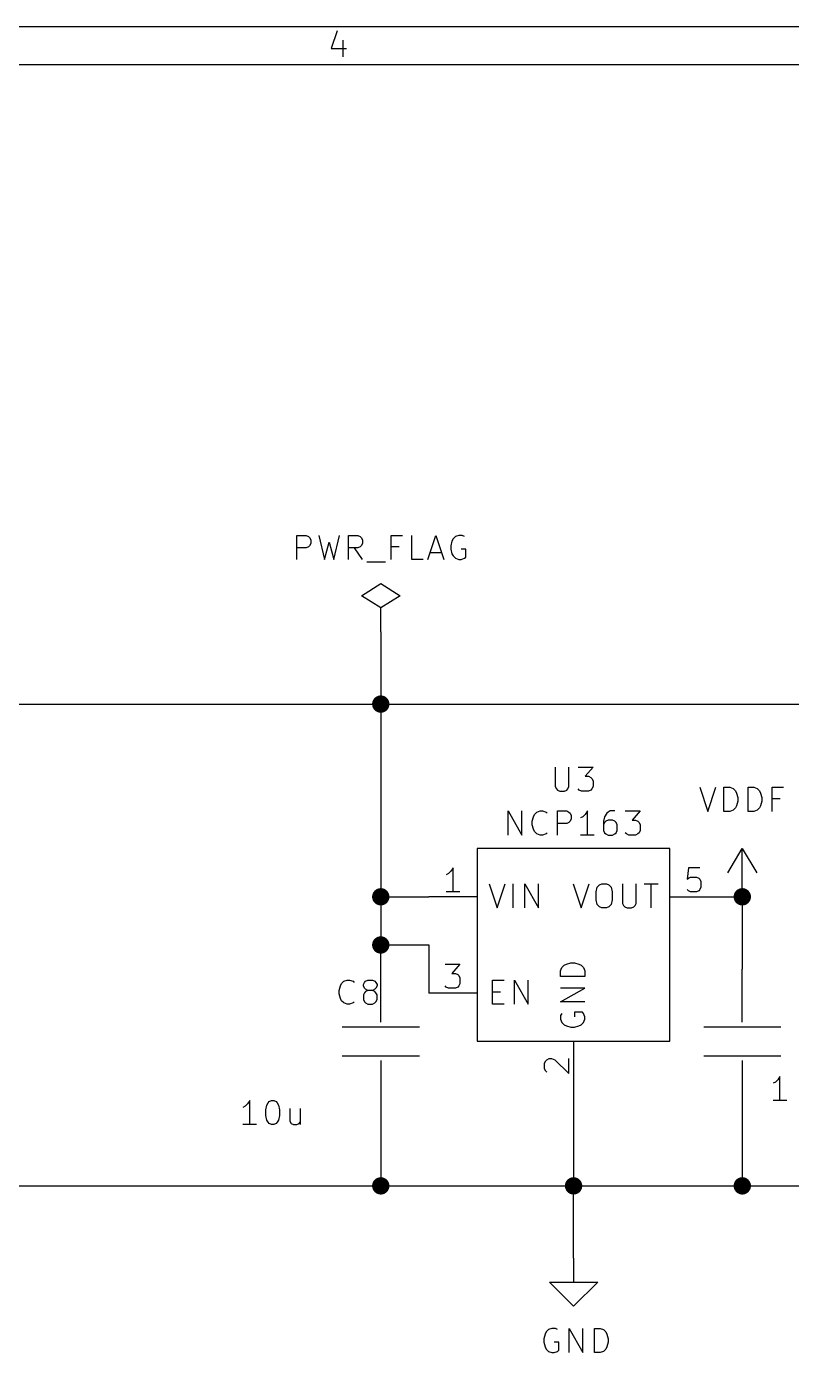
# Model space of a CAD drawing. Header units: millimetres. Extents: x 10 to 287, y -200 to -10.
# Drawn here: x 169.3 to 209.6, y -79.9 to -10 of the extents above; entities that cross this region are included whole.
import ezdxf

# ---------------------------------------------------------------- set-up
doc = ezdxf.new("R2010")
doc.units = ezdxf.units.MM
for name, color, linetype in [('GREENSIXTYFIVE', 129, 'CONTINUOUS'), ('LIGHTGREEN', 92, 'CONTINUOUS'), ('LIGHTRED', 12, 'CONTINUOUS'), ('RED', 14, 'CONTINUOUS'), ('WHITE', 250, 'CONTINUOUS')]:
    doc.layers.add(name, color=color, linetype=linetype)

msp = doc.modelspace()

# ---------------------------------------------------------------- linework, layer by layer
at = {"layer": 'GREENSIXTYFIVE', "linetype": 'CONTINUOUS'}
for p, q in [((183.5452, -38.095), (183.5452, -36.825)), ((183.5452, -36.825), (184.029, -36.825)), ((184.029, -36.825), (184.15, -36.8855)), ((184.15, -36.8855), (184.2105, -36.946)), ((184.2105, -36.946), (184.2709, -37.0669)), ((184.6943, -36.825), (184.9967, -38.095)), ((185.4805, -38.095), (185.7829, -36.825)), ((186.2666, -38.095), (186.2666, -36.825)), ((186.2666, -36.825), (186.7504, -36.825)), ((186.7504, -36.825), (186.8714, -36.8855)), ((186.8714, -36.8855), (186.9319, -36.946)), ((186.9319, -36.946), (186.9923, -37.0669)), ((188.5042, -38.095), (188.5042, -36.825)), ((188.5042, -36.825), (189.109, -36.825)), ((189.5928, -38.095), (189.5928, -36.825)), ((190.4395, -38.095), (190.8628, -36.825)), ((190.8628, -36.825), (191.2862, -38.095)), ((191.77, -37.0065), (191.7095, -37.1274)), ((191.891, -36.8855), (191.77, -37.0065)), ((192.0724, -36.825), (191.891, -36.8855)), ((192.2538, -36.825), (192.0724, -36.825)), ((192.3748, -36.8855), (192.2538, -36.825)), ((184.029, -37.4903), (183.5452, -37.4903)), ((184.15, -37.4298), (184.029, -37.4903)), ((184.2105, -37.3693), (184.15, -37.4298)), ((184.2709, -37.2484), (184.2105, -37.3693)), ((184.2709, -37.0669), (184.2709, -37.2484)), ((184.9967, -38.095), (185.2386, -37.1879)), ((185.2386, -37.1879), (185.4805, -38.095)), ((186.7504, -37.4903), (186.2666, -37.4903)), ((186.9923, -38.095), (186.569, -37.4903)), ((186.8714, -37.4298), (186.7504, -37.4903)), ((186.9319, -37.3693), (186.8714, -37.4298)), ((186.9923, -37.2484), (186.9319, -37.3693)), ((186.9923, -37.0669), (186.9923, -37.2484)), ((188.9276, -37.4298), (188.5042, -37.4298)), ((190.5605, -37.7322), (191.1652, -37.7322)), ((191.7095, -37.1274), (191.6491, -37.3693)), ((191.6491, -37.3693), (191.6491, -37.5507)), ((191.6491, -37.5507), (191.7095, -37.7926)), ((192.4352, -37.5507), (192.1933, -37.5507)), ((192.4352, -37.9741), (192.4352, -37.5507)), ((187.2343, -38.216), (188.2019, -38.216)), ((190.1976, -38.095), (189.5928, -38.095)), ((191.7095, -37.7926), (191.77, -37.9136)), ((191.77, -37.9136), (191.891, -38.0346)), ((191.891, -38.0346), (192.0724, -38.095)), ((192.0724, -38.095), (192.1933, -38.095)), ((192.1933, -38.095), (192.3748, -38.0346)), ((192.3748, -38.0346), (192.4352, -37.9741)), ((197.1523, -49.0424), (197.1523, -50.0705)), ((197.1523, -49.0424), (197.1523, -50.0705)), ((197.878, -50.0705), (197.878, -49.0424)), ((197.878, -50.0705), (197.878, -49.0424)), ((198.3619, -49.0424), (199.1481, -49.0424)), ((198.3619, -49.0424), (199.1481, -49.0424)), ((199.1481, -49.0424), (198.7247, -49.5262)), ((199.1481, -49.0424), (198.7247, -49.5262)), ((198.7247, -49.5262), (198.9062, -49.5262)), ((198.7247, -49.5262), (198.9062, -49.5262)), ((198.9062, -49.5262), (199.0271, -49.5867)), ((198.9062, -49.5262), (199.0271, -49.5867)), ((199.0271, -49.5867), (199.0876, -49.6472)), ((199.0271, -49.5867), (199.0876, -49.6472)), ((197.1523, -50.0705), (197.2128, -50.1915)), ((197.1523, -50.0705), (197.2128, -50.1915)), ((197.2128, -50.1915), (197.2733, -50.252)), ((197.2128, -50.1915), (197.2733, -50.252)), ((197.2733, -50.252), (197.3942, -50.3124)), ((197.2733, -50.252), (197.3942, -50.3124)), ((197.3942, -50.3124), (197.6361, -50.3124)), ((197.3942, -50.3124), (197.6361, -50.3124)), ((197.6361, -50.3124), (197.7571, -50.252)), ((197.6361, -50.3124), (197.7571, -50.252)), ((197.7571, -50.252), (197.8176, -50.1915)), ((197.7571, -50.252), (197.8176, -50.1915)), ((197.8176, -50.1915), (197.878, -50.0705)), ((197.8176, -50.1915), (197.878, -50.0705)), ((198.4224, -50.252), (198.3619, -50.1915)), ((198.4224, -50.252), (198.3619, -50.1915)), ((198.5433, -50.3124), (198.4224, -50.252)), ((198.5433, -50.3124), (198.4224, -50.252)), ((198.9062, -50.3124), (198.5433, -50.3124)), ((198.9062, -50.3124), (198.5433, -50.3124)), ((199.0271, -50.252), (198.9062, -50.3124)), ((199.0271, -50.252), (198.9062, -50.3124)), ((199.0876, -50.1915), (199.0271, -50.252)), ((199.0876, -50.1915), (199.0271, -50.252)), ((199.0876, -49.6472), (199.1481, -49.7681)), ((199.0876, -49.6472), (199.1481, -49.7681)), ((199.1481, -50.0705), (199.0876, -50.1915)), ((199.1481, -50.0705), (199.0876, -50.1915)), ((199.1481, -49.7681), (199.1481, -50.0705)), ((199.1481, -49.7681), (199.1481, -50.0705)), ((204.7723, -50.1092), (205.1956, -51.3792)), ((204.7723, -50.1092), (205.1956, -51.3792)), ((205.1956, -51.3792), (205.619, -50.1092)), ((205.1956, -51.3792), (205.619, -50.1092)), ((206.0423, -51.3792), (206.0423, -50.1092)), ((206.0423, -50.1092), (206.3447, -50.1092)), ((206.0423, -51.3792), (206.0423, -50.1092)), ((206.0423, -50.1092), (206.3447, -50.1092)), ((206.3447, -50.1092), (206.5261, -50.1697)), ((206.3447, -50.1092), (206.5261, -50.1697)), ((206.5261, -50.1697), (206.6471, -50.2907)), ((206.5261, -50.1697), (206.6471, -50.2907)), ((206.6471, -50.2907), (206.7076, -50.4116)), ((206.6471, -50.2907), (206.7076, -50.4116)), ((207.3123, -51.3792), (207.3123, -50.1092)), ((207.3123, -50.1092), (207.6147, -50.1092)), ((207.3123, -51.3792), (207.3123, -50.1092)), ((207.3123, -50.1092), (207.6147, -50.1092)), ((207.6147, -50.1092), (207.7961, -50.1697)), ((207.6147, -50.1092), (207.7961, -50.1697)), ((207.7961, -50.1697), (207.9171, -50.2907)), ((207.7961, -50.1697), (207.9171, -50.2907)), ((207.9171, -50.2907), (207.9776, -50.4116)), ((207.9171, -50.2907), (207.9776, -50.4116)), ((208.5823, -51.3792), (208.5823, -50.1092)), ((208.5823, -50.1092), (209.1871, -50.1092)), ((208.5823, -51.3792), (208.5823, -50.1092)), ((208.5823, -50.1092), (209.1871, -50.1092)), ((206.7076, -50.4116), (206.768, -50.6535)), ((206.7076, -50.4116), (206.768, -50.6535)), ((206.768, -50.8349), (206.7076, -51.0768)), ((206.768, -50.8349), (206.7076, -51.0768)), ((206.768, -50.6535), (206.768, -50.8349)), ((206.768, -50.6535), (206.768, -50.8349)), ((207.9776, -50.4116), (208.038, -50.6535)), ((207.9776, -50.4116), (208.038, -50.6535)), ((208.038, -50.8349), (207.9776, -51.0768)), ((208.038, -50.8349), (207.9776, -51.0768)), ((208.038, -50.6535), (208.038, -50.8349)), ((208.038, -50.6535), (208.038, -50.8349)), ((209.0057, -50.714), (208.5823, -50.714)), ((209.0057, -50.714), (208.5823, -50.714)), ((194.6728, -52.6238), (194.6728, -51.3538)), ((194.6728, -51.3538), (195.3985, -52.6238)), ((194.6728, -52.6238), (194.6728, -51.3538)), ((194.6728, -51.3538), (195.3985, -52.6238)), ((195.3985, -52.6238), (195.3985, -51.3538)), ((195.3985, -52.6238), (195.3985, -51.3538)), ((195.9429, -51.8981), (196.0033, -51.6562)), ((195.9429, -51.8981), (196.0033, -51.6562)), ((196.0033, -51.6562), (196.0638, -51.5353)), ((196.0033, -51.6562), (196.0638, -51.5353)), ((196.0638, -51.5353), (196.1848, -51.4143)), ((196.0638, -51.5353), (196.1848, -51.4143)), ((196.1848, -51.4143), (196.3662, -51.3538)), ((196.1848, -51.4143), (196.3662, -51.3538)), ((196.3662, -51.3538), (196.4871, -51.3538)), ((196.3662, -51.3538), (196.4871, -51.3538)), ((196.4871, -51.3538), (196.6686, -51.4143)), ((196.4871, -51.3538), (196.6686, -51.4143)), ((196.6686, -51.4143), (196.729, -51.4748)), ((196.6686, -51.4143), (196.729, -51.4748)), ((197.2733, -52.6238), (197.2733, -51.3538)), ((197.2733, -51.3538), (197.7571, -51.3538)), ((197.2733, -52.6238), (197.2733, -51.3538)), ((197.2733, -51.3538), (197.7571, -51.3538)), ((197.7571, -51.3538), (197.8781, -51.4143)), ((197.7571, -51.3538), (197.8781, -51.4143)), ((197.8781, -51.4143), (197.9386, -51.4748)), ((197.8781, -51.4143), (197.9386, -51.4748)), ((197.9386, -51.4748), (197.999, -51.5957)), ((197.9386, -51.4748), (197.999, -51.5957)), ((197.999, -51.5957), (197.999, -51.7772)), ((197.999, -51.5957), (197.999, -51.7772)), ((198.6038, -51.6562), (198.4829, -51.7167)), ((198.6038, -51.6562), (198.4829, -51.7167)), ((198.7248, -51.5353), (198.6038, -51.6562)), ((198.7248, -51.5353), (198.6038, -51.6562)), ((198.8457, -51.3538), (198.7248, -51.5353)), ((198.8457, -51.3538), (198.7248, -51.5353)), ((198.8457, -52.6238), (198.8457, -51.3538)), ((198.8457, -52.6238), (198.8457, -51.3538)), ((199.7528, -51.6562), (199.6924, -51.8981)), ((199.7528, -51.6562), (199.6924, -51.8981)), ((199.8738, -51.4748), (199.7528, -51.6562)), ((199.8738, -51.4748), (199.7528, -51.6562)), ((199.9343, -51.4143), (199.8738, -51.4748)), ((199.9343, -51.4143), (199.8738, -51.4748)), ((200.0552, -51.3538), (199.9343, -51.4143)), ((200.0552, -51.3538), (199.9343, -51.4143)), ((200.2971, -51.3538), (200.0552, -51.3538)), ((200.2971, -51.3538), (200.0552, -51.3538)), ((200.8414, -51.3538), (201.6276, -51.3538)), ((200.8414, -51.3538), (201.6276, -51.3538)), ((201.6276, -51.3538), (201.2042, -51.8376)), ((201.6276, -51.3538), (201.2042, -51.8376)), ((206.3447, -51.3792), (206.0423, -51.3792)), ((206.3447, -51.3792), (206.0423, -51.3792)), ((206.5261, -51.3188), (206.3447, -51.3792)), ((206.5261, -51.3188), (206.3447, -51.3792)), ((206.6471, -51.1978), (206.5261, -51.3188)), ((206.6471, -51.1978), (206.5261, -51.3188)), ((206.7076, -51.0768), (206.6471, -51.1978)), ((206.7076, -51.0768), (206.6471, -51.1978)), ((207.6147, -51.3792), (207.3123, -51.3792)), ((207.6147, -51.3792), (207.3123, -51.3792)), ((207.7961, -51.3188), (207.6147, -51.3792)), ((207.7961, -51.3188), (207.6147, -51.3792)), ((207.9171, -51.1978), (207.7961, -51.3188)), ((207.9171, -51.1978), (207.7961, -51.3188)), ((207.9776, -51.0768), (207.9171, -51.1978)), ((207.9776, -51.0768), (207.9171, -51.1978)), ((195.9429, -52.0795), (195.9429, -51.8981)), ((195.9429, -52.0795), (195.9429, -51.8981)), ((196.0033, -52.3214), (195.9429, -52.0795)), ((196.0033, -52.3214), (195.9429, -52.0795)), ((196.0638, -52.4424), (196.0033, -52.3214)), ((196.0638, -52.4424), (196.0033, -52.3214)), ((197.7571, -52.0191), (197.2733, -52.0191)), ((197.7571, -52.0191), (197.2733, -52.0191)), ((197.8781, -51.9586), (197.7571, -52.0191)), ((197.8781, -51.9586), (197.7571, -52.0191)), ((197.9386, -51.8981), (197.8781, -51.9586)), ((197.9386, -51.8981), (197.8781, -51.9586)), ((197.999, -51.7772), (197.9386, -51.8981)), ((197.999, -51.7772), (197.9386, -51.8981)), ((199.6924, -51.8981), (199.6924, -52.3819)), ((199.6924, -51.8981), (199.6924, -52.3819)), ((199.7528, -51.9586), (199.6924, -52.0795)), ((199.7528, -51.9586), (199.6924, -52.0795)), ((199.6924, -52.3819), (199.7528, -52.5029)), ((199.6924, -52.3819), (199.7528, -52.5029)), ((199.8133, -51.8981), (199.7528, -51.9586)), ((199.8133, -51.8981), (199.7528, -51.9586)), ((199.9343, -51.8376), (199.8133, -51.8981)), ((199.9343, -51.8376), (199.8133, -51.8981)), ((200.1762, -51.8376), (199.9343, -51.8376)), ((200.1762, -51.8376), (199.9343, -51.8376)), ((200.2971, -51.8981), (200.1762, -51.8376)), ((200.2971, -51.8981), (200.1762, -51.8376)), ((200.3576, -51.9586), (200.2971, -51.8981)), ((200.3576, -51.9586), (200.2971, -51.8981)), ((200.4181, -52.0795), (200.3576, -51.9586)), ((200.4181, -52.0795), (200.3576, -51.9586)), ((200.3576, -52.5029), (200.4181, -52.3819)), ((200.3576, -52.5029), (200.4181, -52.3819)), ((200.4181, -52.3819), (200.4181, -52.0795)), ((200.4181, -52.3819), (200.4181, -52.0795)), ((201.2042, -51.8376), (201.3857, -51.8376)), ((201.2042, -51.8376), (201.3857, -51.8376)), ((201.3857, -51.8376), (201.5066, -51.8981)), ((201.3857, -51.8376), (201.5066, -51.8981)), ((201.5066, -51.8981), (201.5671, -51.9586)), ((201.5066, -51.8981), (201.5671, -51.9586)), ((201.5671, -51.9586), (201.6276, -52.0795)), ((201.5671, -51.9586), (201.6276, -52.0795)), ((201.6276, -52.3819), (201.5671, -52.5029)), ((201.6276, -52.3819), (201.5671, -52.5029)), ((201.6276, -52.0795), (201.6276, -52.3819)), ((201.6276, -52.0795), (201.6276, -52.3819)), ((196.1848, -52.5634), (196.0638, -52.4424)), ((196.1848, -52.5634), (196.0638, -52.4424)), ((196.3662, -52.6238), (196.1848, -52.5634)), ((196.3662, -52.6238), (196.1848, -52.5634)), ((196.4871, -52.6238), (196.3662, -52.6238)), ((196.4871, -52.6238), (196.3662, -52.6238)), ((196.6686, -52.5634), (196.4871, -52.6238)), ((196.6686, -52.5634), (196.4871, -52.6238)), ((196.729, -52.5029), (196.6686, -52.5634)), ((196.729, -52.5029), (196.6686, -52.5634)), ((199.2086, -52.6238), (198.4829, -52.6238)), ((199.2086, -52.6238), (198.4829, -52.6238)), ((199.7528, -52.5029), (199.8133, -52.5634)), ((199.7528, -52.5029), (199.8133, -52.5634)), ((199.8133, -52.5634), (199.9343, -52.6238)), ((199.8133, -52.5634), (199.9343, -52.6238)), ((199.9343, -52.6238), (200.1762, -52.6238)), ((199.9343, -52.6238), (200.1762, -52.6238)), ((200.1762, -52.6238), (200.2971, -52.5634)), ((200.1762, -52.6238), (200.2971, -52.5634)), ((200.2971, -52.5634), (200.3576, -52.5029)), ((200.2971, -52.5634), (200.3576, -52.5029)), ((200.9019, -52.5634), (200.8414, -52.5029)), ((200.9019, -52.5634), (200.8414, -52.5029)), ((201.0228, -52.6238), (200.9019, -52.5634)), ((201.0228, -52.6238), (200.9019, -52.5634)), ((201.3857, -52.6238), (201.0228, -52.6238)), ((201.3857, -52.6238), (201.0228, -52.6238)), ((201.5066, -52.5634), (201.3857, -52.6238)), ((201.5066, -52.5634), (201.3857, -52.6238)), ((201.5671, -52.5029), (201.5066, -52.5634)), ((201.5671, -52.5029), (201.5066, -52.5634)), ((193.6689, -55.1975), (194.0922, -56.4675)), ((193.6689, -55.1975), (194.0922, -56.4675)), ((194.0922, -56.4675), (194.5156, -55.1975)), ((194.0922, -56.4675), (194.5156, -55.1975)), ((194.9389, -56.4675), (194.9389, -55.1975)), ((194.9389, -56.4675), (194.9389, -55.1975)), ((195.5437, -56.4675), (195.5437, -55.1975)), ((195.5437, -55.1975), (196.2694, -56.4675)), ((195.5437, -56.4675), (195.5437, -55.1975)), ((195.5437, -55.1975), (196.2694, -56.4675)), ((196.2694, -56.4675), (196.2694, -55.1975)), ((196.2694, -56.4675), (196.2694, -55.1975)), ((198.0957, -55.1975), (198.519, -56.4675)), ((198.0957, -55.1975), (198.519, -56.4675)), ((198.519, -56.4675), (198.9424, -55.1975)), ((198.519, -56.4675), (198.9424, -55.1975)), ((199.4867, -55.258), (199.6076, -55.1975)), ((199.4867, -55.258), (199.6076, -55.1975)), ((199.6076, -55.1975), (199.8495, -55.1975)), ((199.6076, -55.1975), (199.8495, -55.1975)), ((199.8495, -55.1975), (199.9705, -55.258)), ((199.8495, -55.1975), (199.9705, -55.258)), ((200.6962, -55.1975), (200.6962, -56.2256)), ((200.6962, -55.1975), (200.6962, -56.2256)), ((201.4219, -56.2256), (201.4219, -55.1975)), ((201.4219, -56.2256), (201.4219, -55.1975)), ((201.8453, -55.1975), (202.571, -55.1975)), ((201.8453, -55.1975), (202.571, -55.1975)), ((202.2082, -56.4675), (202.2082, -55.1975)), ((202.2082, -56.4675), (202.2082, -55.1975)), ((199.3053, -55.6209), (199.3657, -55.379)), ((199.3053, -55.6209), (199.3657, -55.379)), ((199.3053, -56.0442), (199.3053, -55.6209)), ((199.3053, -56.0442), (199.3053, -55.6209)), ((199.3657, -55.379), (199.4867, -55.258)), ((199.3657, -55.379), (199.4867, -55.258)), ((199.9705, -55.258), (200.0914, -55.379)), ((199.9705, -55.258), (200.0914, -55.379)), ((200.0914, -55.379), (200.1519, -55.6209)), ((200.0914, -55.379), (200.1519, -55.6209)), ((200.1519, -55.6209), (200.1519, -56.0442)), ((200.1519, -55.6209), (200.1519, -56.0442)), ((199.3657, -56.2861), (199.3053, -56.0442)), ((199.3657, -56.2861), (199.3053, -56.0442)), ((199.4867, -56.4071), (199.3657, -56.2861)), ((199.4867, -56.4071), (199.3657, -56.2861)), ((199.6076, -56.4675), (199.4867, -56.4071)), ((199.6076, -56.4675), (199.4867, -56.4071)), ((199.8495, -56.4675), (199.6076, -56.4675)), ((199.8495, -56.4675), (199.6076, -56.4675)), ((199.9705, -56.4071), (199.8495, -56.4675)), ((199.9705, -56.4071), (199.8495, -56.4675)), ((200.0914, -56.2861), (199.9705, -56.4071)), ((200.0914, -56.2861), (199.9705, -56.4071)), ((200.1519, -56.0442), (200.0914, -56.2861)), ((200.1519, -56.0442), (200.0914, -56.2861)), ((200.6962, -56.2256), (200.7567, -56.3466)), ((200.6962, -56.2256), (200.7567, -56.3466)), ((200.7567, -56.3466), (200.8172, -56.4071)), ((200.7567, -56.3466), (200.8172, -56.4071)), ((200.8172, -56.4071), (200.9381, -56.4675)), ((200.8172, -56.4071), (200.9381, -56.4675)), ((200.9381, -56.4675), (201.18, -56.4675)), ((200.9381, -56.4675), (201.18, -56.4675)), ((201.18, -56.4675), (201.301, -56.4071)), ((201.18, -56.4675), (201.301, -56.4071)), ((201.301, -56.4071), (201.3615, -56.3466)), ((201.301, -56.4071), (201.3615, -56.3466)), ((201.3615, -56.3466), (201.4219, -56.2256)), ((201.3615, -56.3466), (201.4219, -56.2256)), ((197.7399, -59.4238), (197.9818, -59.3634)), ((197.7399, -59.4238), (197.9818, -59.3634)), ((197.9818, -59.3634), (198.1632, -59.3634)), ((197.9818, -59.3634), (198.1632, -59.3634)), ((198.1632, -59.3634), (198.4051, -59.4238)), ((198.1632, -59.3634), (198.4051, -59.4238)), ((197.4375, -59.7867), (197.498, -59.6053)), ((197.4375, -59.7867), (197.498, -59.6053)), ((197.4375, -60.0891), (197.4375, -59.7867)), ((197.4375, -60.0891), (197.4375, -59.7867)), ((198.7075, -60.0891), (197.4375, -60.0891)), ((198.7075, -60.0891), (197.4375, -60.0891)), ((197.498, -59.6053), (197.619, -59.4843)), ((197.498, -59.6053), (197.619, -59.4843)), ((197.619, -59.4843), (197.7399, -59.4238)), ((197.619, -59.4843), (197.7399, -59.4238)), ((198.4051, -59.4238), (198.5261, -59.4843)), ((198.4051, -59.4238), (198.5261, -59.4843)), ((198.5261, -59.4843), (198.6471, -59.6053)), ((198.5261, -59.4843), (198.6471, -59.6053)), ((198.6471, -59.6053), (198.7075, -59.7867)), ((198.6471, -59.6053), (198.7075, -59.7867)), ((198.7075, -59.7867), (198.7075, -60.0891)), ((198.7075, -59.7867), (198.7075, -60.0891)), ((185.7731, -60.8135), (185.8335, -60.5716)), ((185.7731, -60.8135), (185.8335, -60.5716)), ((185.7731, -60.9949), (185.7731, -60.8135)), ((185.7731, -60.9949), (185.7731, -60.8135)), ((185.8335, -60.5716), (185.894, -60.4507)), ((185.8335, -60.5716), (185.894, -60.4507)), ((185.894, -60.4507), (186.015, -60.3297)), ((185.894, -60.4507), (186.015, -60.3297)), ((186.015, -60.3297), (186.1964, -60.2692)), ((186.015, -60.3297), (186.1964, -60.2692)), ((186.1964, -60.2692), (186.3173, -60.2692)), ((186.1964, -60.2692), (186.3173, -60.2692)), ((186.3173, -60.2692), (186.4988, -60.3297)), ((186.3173, -60.2692), (186.4988, -60.3297)), ((186.4988, -60.3297), (186.5592, -60.3902)), ((186.4988, -60.3297), (186.5592, -60.3902)), ((187.0431, -60.5111), (187.1035, -60.3902)), ((187.0431, -60.5111), (187.1035, -60.3902)), ((187.0431, -60.5716), (187.0431, -60.5111)), ((187.0431, -60.5716), (187.0431, -60.5111)), ((187.1035, -60.6926), (187.0431, -60.5716)), ((187.1035, -60.6926), (187.0431, -60.5716)), ((187.1035, -60.3902), (187.164, -60.3297)), ((187.1035, -60.3902), (187.164, -60.3297)), ((187.164, -60.753), (187.1035, -60.6926)), ((187.164, -60.753), (187.1035, -60.6926)), ((187.164, -60.3297), (187.285, -60.2692)), ((187.164, -60.3297), (187.285, -60.2692)), ((187.285, -60.8135), (187.164, -60.753)), ((187.285, -60.8135), (187.164, -60.753)), ((187.285, -60.8135), (187.164, -60.874)), ((187.285, -60.8135), (187.164, -60.874)), ((187.285, -60.2692), (187.5269, -60.2692)), ((187.285, -60.2692), (187.5269, -60.2692)), ((187.5269, -60.8135), (187.285, -60.8135)), ((187.5269, -60.8135), (187.285, -60.8135)), ((187.5269, -60.2692), (187.6478, -60.3297)), ((187.5269, -60.2692), (187.6478, -60.3297)), ((187.6478, -60.753), (187.5269, -60.8135)), ((187.6478, -60.753), (187.5269, -60.8135)), ((187.6478, -60.874), (187.5269, -60.8135)), ((187.6478, -60.874), (187.5269, -60.8135)), ((187.6478, -60.3297), (187.7083, -60.3902)), ((187.6478, -60.3297), (187.7083, -60.3902)), ((187.7083, -60.6926), (187.6478, -60.753)), ((187.7083, -60.6926), (187.6478, -60.753)), ((187.7083, -60.3902), (187.7688, -60.5111)), ((187.7083, -60.3902), (187.7688, -60.5111)), ((187.7688, -60.5716), (187.7083, -60.6926)), ((187.7688, -60.5716), (187.7083, -60.6926)), ((187.7688, -60.5111), (187.7688, -60.5716)), ((187.7688, -60.5111), (187.7688, -60.5716)), ((193.8503, -61.5475), (193.8503, -60.2775)), ((193.8503, -60.2775), (194.4551, -60.2775)), ((193.8503, -61.5475), (193.8503, -60.2775)), ((193.8503, -60.2775), (194.4551, -60.2775)), ((194.9993, -61.5475), (194.9993, -60.2775)), ((194.9993, -60.2775), (195.725, -61.5475)), ((194.9993, -61.5475), (194.9993, -60.2775)), ((194.9993, -60.2775), (195.725, -61.5475)), ((195.725, -61.5475), (195.725, -60.2775)), ((195.725, -61.5475), (195.725, -60.2775)), ((197.4375, -61.4196), (198.7075, -60.6939)), ((198.7075, -60.6939), (197.4375, -60.6939)), ((197.4375, -61.4196), (198.7075, -60.6939)), ((198.7075, -60.6939), (197.4375, -60.6939)), ((185.8335, -61.2368), (185.7731, -60.9949)), ((185.8335, -61.2368), (185.7731, -60.9949)), ((185.894, -61.3578), (185.8335, -61.2368)), ((185.894, -61.3578), (185.8335, -61.2368)), ((186.015, -61.4788), (185.894, -61.3578)), ((186.015, -61.4788), (185.894, -61.3578)), ((186.1964, -61.5392), (186.015, -61.4788)), ((186.1964, -61.5392), (186.015, -61.4788)), ((186.4988, -61.4788), (186.3173, -61.5392)), ((186.4988, -61.4788), (186.3173, -61.5392)), ((186.5592, -61.4183), (186.4988, -61.4788)), ((186.5592, -61.4183), (186.4988, -61.4788)), ((187.1035, -60.9345), (187.0431, -61.0554)), ((187.1035, -60.9345), (187.0431, -61.0554)), ((187.0431, -61.0554), (187.0431, -61.2973)), ((187.0431, -61.0554), (187.0431, -61.2973)), ((187.0431, -61.2973), (187.1035, -61.4183)), ((187.0431, -61.2973), (187.1035, -61.4183)), ((187.164, -60.874), (187.1035, -60.9345)), ((187.164, -60.874), (187.1035, -60.9345)), ((187.1035, -61.4183), (187.164, -61.4788)), ((187.1035, -61.4183), (187.164, -61.4788)), ((187.164, -61.4788), (187.285, -61.5392)), ((187.164, -61.4788), (187.285, -61.5392)), ((187.5269, -61.5392), (187.6478, -61.4788)), ((187.5269, -61.5392), (187.6478, -61.4788)), ((187.7083, -60.9345), (187.6478, -60.874)), ((187.7083, -60.9345), (187.6478, -60.874)), ((187.6478, -61.4788), (187.7083, -61.4183)), ((187.6478, -61.4788), (187.7083, -61.4183)), ((187.7688, -61.0554), (187.7083, -60.9345)), ((187.7688, -61.0554), (187.7083, -60.9345)), ((187.7083, -61.4183), (187.7688, -61.2973)), ((187.7083, -61.4183), (187.7688, -61.2973)), ((187.7688, -61.2973), (187.7688, -61.0554)), ((187.7688, -61.2973), (187.7688, -61.0554)), ((193.8503, -60.8823), (194.2737, -60.8823)), ((193.8503, -60.8823), (194.2737, -60.8823)), ((198.7075, -61.4196), (197.4375, -61.4196)), ((198.7075, -61.4196), (197.4375, -61.4196)), ((186.3173, -61.5392), (186.1964, -61.5392)), ((186.3173, -61.5392), (186.1964, -61.5392)), ((187.285, -61.5392), (187.5269, -61.5392)), ((187.285, -61.5392), (187.5269, -61.5392)), ((194.4551, -61.5475), (193.8503, -61.5475)), ((194.4551, -61.5475), (193.8503, -61.5475)), ((197.498, -62.0243), (197.4375, -62.1453)), ((197.498, -62.0243), (197.4375, -62.1453)), ((197.4375, -62.1453), (197.4375, -62.3267)), ((197.4375, -62.1453), (197.4375, -62.3267)), ((198.5866, -61.9639), (198.1632, -61.9639)), ((198.1632, -61.9639), (198.1632, -62.2058)), ((198.5866, -61.9639), (198.1632, -61.9639)), ((198.1632, -61.9639), (198.1632, -62.2058)), ((198.6471, -62.0243), (198.5866, -61.9639)), ((198.6471, -62.0243), (198.5866, -61.9639)), ((198.7075, -62.2058), (198.6471, -62.0243)), ((198.7075, -62.2058), (198.6471, -62.0243)), ((198.7075, -62.3267), (198.7075, -62.2058)), ((198.7075, -62.3267), (198.7075, -62.2058)), ((197.4375, -62.3267), (197.498, -62.5081)), ((197.4375, -62.3267), (197.498, -62.5081)), ((197.498, -62.5081), (197.619, -62.6291)), ((197.498, -62.5081), (197.619, -62.6291)), ((197.619, -62.6291), (197.7399, -62.6896)), ((197.619, -62.6291), (197.7399, -62.6896)), ((197.7399, -62.6896), (197.9818, -62.75)), ((197.7399, -62.6896), (197.9818, -62.75)), ((197.9818, -62.75), (198.1632, -62.75)), ((197.9818, -62.75), (198.1632, -62.75)), ((198.1632, -62.75), (198.4051, -62.6896)), ((198.1632, -62.75), (198.4051, -62.6896)), ((198.4051, -62.6896), (198.5261, -62.6291)), ((198.4051, -62.6896), (198.5261, -62.6291)), ((198.5261, -62.6291), (198.6471, -62.5081)), ((198.5261, -62.6291), (198.6471, -62.5081)), ((198.6471, -62.5081), (198.7075, -62.3267)), ((198.6471, -62.5081), (198.7075, -62.3267)), ((208.754, -65.6516), (208.6331, -65.7121)), ((208.754, -65.6516), (208.6331, -65.7121)), ((208.875, -65.5307), (208.754, -65.6516)), ((208.875, -65.5307), (208.754, -65.6516)), ((208.9959, -65.3492), (208.875, -65.5307)), ((208.9959, -65.3492), (208.875, -65.5307)), ((208.9959, -66.6192), (208.9959, -65.3492)), ((208.9959, -66.6192), (208.9959, -65.3492)), ((180.814, -66.9216), (180.6931, -66.9821)), ((180.814, -66.9216), (180.6931, -66.9821)), ((180.935, -66.8007), (180.814, -66.9216)), ((180.935, -66.8007), (180.814, -66.9216)), ((181.0559, -66.6192), (180.935, -66.8007)), ((181.0559, -66.6192), (180.935, -66.8007)), ((181.0559, -67.8892), (181.0559, -66.6192)), ((181.0559, -67.8892), (181.0559, -66.6192)), ((181.9026, -67.103), (181.963, -66.8611)), ((181.9026, -67.103), (181.963, -66.8611)), ((181.9026, -67.4054), (181.9026, -67.103)), ((181.9026, -67.4054), (181.9026, -67.103)), ((181.963, -66.8611), (182.0235, -66.7402)), ((181.963, -66.8611), (182.0235, -66.7402)), ((182.0235, -66.7402), (182.084, -66.6797)), ((182.0235, -66.7402), (182.084, -66.6797)), ((182.084, -66.6797), (182.2049, -66.6192)), ((182.084, -66.6797), (182.2049, -66.6192)), ((182.2049, -66.6192), (182.3259, -66.6192)), ((182.2049, -66.6192), (182.3259, -66.6192)), ((182.3259, -66.6192), (182.4468, -66.6797)), ((182.3259, -66.6192), (182.4468, -66.6797)), ((182.4468, -66.6797), (182.5073, -66.7402)), ((182.4468, -66.6797), (182.5073, -66.7402)), ((182.5073, -66.7402), (182.5678, -66.8611)), ((182.5073, -66.7402), (182.5678, -66.8611)), ((182.5678, -66.8611), (182.6283, -67.103)), ((182.5678, -66.8611), (182.6283, -67.103)), ((182.6283, -67.103), (182.6283, -67.4054)), ((182.6283, -67.103), (182.6283, -67.4054)), ((183.1725, -67.0426), (183.1725, -67.7078)), ((183.1725, -67.0426), (183.1725, -67.7078)), ((183.7168, -67.0426), (183.7168, -67.8892)), ((183.7168, -67.0426), (183.7168, -67.8892)), ((209.3588, -66.6192), (208.6331, -66.6192)), ((209.3588, -66.6192), (208.6331, -66.6192)), ((181.963, -67.6473), (181.9026, -67.4054)), ((181.963, -67.6473), (181.9026, -67.4054)), ((182.0235, -67.7683), (181.963, -67.6473)), ((182.0235, -67.7683), (181.963, -67.6473)), ((182.084, -67.8288), (182.0235, -67.7683)), ((182.084, -67.8288), (182.0235, -67.7683)), ((182.5073, -67.7683), (182.4468, -67.8288)), ((182.5073, -67.7683), (182.4468, -67.8288)), ((182.5678, -67.6473), (182.5073, -67.7683)), ((182.5678, -67.6473), (182.5073, -67.7683)), ((182.6283, -67.4054), (182.5678, -67.6473)), ((182.6283, -67.4054), (182.5678, -67.6473)), ((183.1725, -67.7078), (183.233, -67.8288)), ((183.1725, -67.7078), (183.233, -67.8288)), ((183.6563, -67.8288), (183.7168, -67.7683)), ((183.6563, -67.8288), (183.7168, -67.7683)), ((181.4188, -67.8892), (180.6931, -67.8892)), ((181.4188, -67.8892), (180.6931, -67.8892)), ((182.2049, -67.8892), (182.084, -67.8288)), ((182.2049, -67.8892), (182.084, -67.8288)), ((182.3259, -67.8892), (182.2049, -67.8892)), ((182.3259, -67.8892), (182.2049, -67.8892)), ((182.4468, -67.8288), (182.3259, -67.8892)), ((182.4468, -67.8288), (182.3259, -67.8892)), ((183.233, -67.8288), (183.354, -67.8892)), ((183.233, -67.8288), (183.354, -67.8892)), ((183.354, -67.8892), (183.5354, -67.8892)), ((183.354, -67.8892), (183.5354, -67.8892)), ((183.5354, -67.8892), (183.6563, -67.8288)), ((183.5354, -67.8892), (183.6563, -67.8288)), ((196.6141, -78.9358), (196.5537, -79.1777)), ((196.6746, -78.8149), (196.6141, -78.9358)), ((196.7956, -78.6939), (196.6746, -78.8149)), ((196.977, -78.6334), (196.7956, -78.6939)), ((197.1584, -78.6334), (196.977, -78.6334)), ((197.2794, -78.6939), (197.1584, -78.6334)), ((197.8841, -79.9034), (197.8841, -78.6334)), ((197.8841, -78.6334), (198.6098, -79.9034)), ((198.6098, -79.9034), (198.6098, -78.6334)), ((199.2146, -79.9034), (199.2146, -78.6334)), ((199.2146, -78.6334), (199.517, -78.6334)), ((199.517, -78.6334), (199.6984, -78.6939)), ((199.6984, -78.6939), (199.8194, -78.8149)), ((199.8194, -78.8149), (199.8799, -78.9358)), ((199.8799, -78.9358), (199.9403, -79.1777)), ((196.5537, -79.1777), (196.5537, -79.3591)), ((196.5537, -79.3591), (196.6141, -79.601)), ((196.6141, -79.601), (196.6746, -79.722)), ((197.3398, -79.3591), (197.0979, -79.3591)), ((197.3398, -79.7825), (197.3398, -79.3591)), ((199.8799, -79.601), (199.8194, -79.722)), ((199.9403, -79.3591), (199.8799, -79.601)), ((199.9403, -79.1777), (199.9403, -79.3591)), ((196.6746, -79.722), (196.7956, -79.843)), ((196.7956, -79.843), (196.977, -79.9034)), ((196.977, -79.9034), (197.0979, -79.9034)), ((197.0979, -79.9034), (197.2794, -79.843)), ((197.2794, -79.843), (197.3398, -79.7825)), ((199.517, -79.9034), (199.2146, -79.9034)), ((199.6984, -79.843), (199.517, -79.9034)), ((199.8194, -79.722), (199.6984, -79.843))]:
    msp.add_line(p, q, dxfattribs=at)
at = {"layer": 'LIGHTGREEN', "linetype": 'CONTINUOUS'}
for p, q in [((187.96, -41.91), (187.96, -45.72)), ((144.78, -45.72), (187.96, -45.72)), ((187.96, -45.72), (234.95, -45.72)), ((187.96, -45.72), (187.96, -55.88)), ((187.96, -55.88), (187.96, -58.42)), ((187.96, -55.88), (190.5, -55.88)), ((205.74, -55.88), (207.01, -55.88)), ((207.01, -55.88), (207.01, -59.69)), ((187.96, -59.69), (187.96, -58.42)), ((187.96, -58.42), (190.5, -58.42)), ((190.5, -58.42), (190.5, -60.96)), ((198.12, -66.04), (198.12, -71.12)), ((187.96, -67.31), (187.96, -71.12)), ((207.01, -67.31), (207.01, -71.12)), ((163.83, -71.12), (187.96, -71.12)), ((187.96, -71.12), (198.12, -71.12)), ((198.12, -71.12), (207.01, -71.12)), ((198.12, -74.93), (198.12, -71.12)), ((207.01, -71.12), (234.95, -71.12))]:
    msp.add_line(p, q, dxfattribs=at)
at = {"layer": 'LIGHTGREEN', "const_width": 0.4572}
for points in [[(187.7314, -45.72, 1), (188.1886, -45.72, 1)], [(187.7314, -55.88, 1), (188.1886, -55.88, 1)], [(206.7814, -55.88, 1), (207.2386, -55.88, 1)], [(187.7314, -58.42, 1), (188.1886, -58.42, 1)], [(187.7314, -71.12, 1), (188.1886, -71.12, 1)], [(197.8914, -71.12, 1), (198.3486, -71.12, 1)], [(206.7814, -71.12, 1), (207.2386, -71.12, 1)]]:
    msp.add_lwpolyline(points, format="xyb", close=True, dxfattribs=at)
at = {"layer": 'LIGHTRED', "linetype": 'CONTINUOUS'}
for p, q in [((191.77, -54.3529), (191.6491, -54.5344)), ((191.77, -54.3529), (191.6491, -54.5344)), ((191.77, -55.6229), (191.77, -54.3529)), ((191.77, -55.6229), (191.77, -54.3529)), ((204.1676, -54.3529), (204.1072, -54.9577)), ((204.1676, -54.3529), (204.1072, -54.9577)), ((204.7724, -54.3529), (204.1676, -54.3529)), ((204.7724, -54.3529), (204.1676, -54.3529)), ((191.5281, -54.6553), (191.4072, -54.7158)), ((191.5281, -54.6553), (191.4072, -54.7158)), ((191.6491, -54.5344), (191.5281, -54.6553)), ((191.6491, -54.5344), (191.5281, -54.6553)), ((204.1072, -54.9577), (204.1676, -54.8972)), ((204.1072, -54.9577), (204.1676, -54.8972)), ((204.1676, -54.8972), (204.2886, -54.8367)), ((204.1676, -54.8972), (204.2886, -54.8367)), ((204.2886, -54.8367), (204.591, -54.8367)), ((204.2886, -54.8367), (204.591, -54.8367)), ((204.591, -54.8367), (204.7119, -54.8972)), ((204.591, -54.8367), (204.7119, -54.8972)), ((204.7119, -54.8972), (204.7724, -54.9577)), ((204.7119, -54.8972), (204.7724, -54.9577)), ((204.7724, -54.9577), (204.8329, -55.0786)), ((204.7724, -54.9577), (204.8329, -55.0786)), ((204.8329, -55.0786), (204.8329, -55.381)), ((204.8329, -55.0786), (204.8329, -55.381)), ((192.1329, -55.6229), (191.4072, -55.6229)), ((192.1329, -55.6229), (191.4072, -55.6229)), ((204.1676, -55.5625), (204.1072, -55.502)), ((204.1676, -55.5625), (204.1072, -55.502)), ((204.2886, -55.6229), (204.1676, -55.5625)), ((204.2886, -55.6229), (204.1676, -55.5625)), ((204.591, -55.6229), (204.2886, -55.6229)), ((204.591, -55.6229), (204.2886, -55.6229)), ((204.7119, -55.5625), (204.591, -55.6229)), ((204.7119, -55.5625), (204.591, -55.6229)), ((204.7724, -55.502), (204.7119, -55.5625)), ((204.7724, -55.502), (204.7119, -55.5625)), ((204.8329, -55.381), (204.7724, -55.502)), ((204.8329, -55.381), (204.7724, -55.502)), ((191.3467, -59.4329), (192.1329, -59.4329)), ((191.3467, -59.4329), (192.1329, -59.4329)), ((192.1329, -59.4329), (191.7095, -59.9167)), ((192.1329, -59.4329), (191.7095, -59.9167)), ((191.7095, -59.9167), (191.891, -59.9167)), ((191.7095, -59.9167), (191.891, -59.9167)), ((191.891, -59.9167), (192.0119, -59.9772)), ((191.891, -59.9167), (192.0119, -59.9772)), ((192.0119, -59.9772), (192.0724, -60.0377)), ((192.0119, -59.9772), (192.0724, -60.0377)), ((192.0724, -60.0377), (192.1329, -60.1586)), ((192.0724, -60.0377), (192.1329, -60.1586)), ((191.4072, -60.6425), (191.3467, -60.582)), ((191.4072, -60.6425), (191.3467, -60.582)), ((191.5281, -60.7029), (191.4072, -60.6425)), ((191.5281, -60.7029), (191.4072, -60.6425)), ((191.891, -60.7029), (191.5281, -60.7029)), ((191.891, -60.7029), (191.5281, -60.7029)), ((192.0119, -60.6425), (191.891, -60.7029)), ((192.0119, -60.6425), (191.891, -60.7029)), ((192.0724, -60.582), (192.0119, -60.6425)), ((192.0724, -60.582), (192.0119, -60.6425)), ((192.1329, -60.461), (192.0724, -60.582)), ((192.1329, -60.461), (192.0724, -60.582)), ((192.1329, -60.1586), (192.1329, -60.461)), ((192.1329, -60.1586), (192.1329, -60.461)), ((196.5929, -64.6489), (196.6534, -64.528)), ((196.5929, -64.6489), (196.6534, -64.528)), ((196.5929, -64.9513), (196.5929, -64.6489)), ((196.5929, -64.9513), (196.5929, -64.6489)), ((196.6534, -65.0723), (196.5929, -64.9513)), ((196.6534, -65.0723), (196.5929, -64.9513)), ((196.6534, -64.528), (196.7139, -64.4675)), ((196.6534, -64.528), (196.7139, -64.4675)), ((196.7139, -64.4675), (196.8348, -64.407)), ((196.7139, -64.4675), (196.8348, -64.407)), ((196.8348, -64.407), (196.9558, -64.407)), ((196.8348, -64.407), (196.9558, -64.407)), ((196.9558, -64.407), (197.1372, -64.4675)), ((196.9558, -64.407), (197.1372, -64.4675)), ((197.1372, -64.4675), (197.8629, -65.1932)), ((197.1372, -64.4675), (197.8629, -65.1932)), ((197.8629, -65.1932), (197.8629, -64.407)), ((197.8629, -65.1932), (197.8629, -64.407)), ((196.7139, -65.1327), (196.6534, -65.0723)), ((196.7139, -65.1327), (196.6534, -65.0723))]:
    msp.add_line(p, q, dxfattribs=at)
at = {"layer": 'RED', "linetype": 'CONTINUOUS'}
for p, q in [((10, -10), (287.0022, -10)), ((185.6557, -10.2318), (185.3462, -11.1603)), ((185.3462, -11.1603), (186.1509, -11.1603)), ((185.9652, -10.727), (185.9652, -11.5937)), ((12, -12), (285.0022, -12)), ((186.944, -40.005), (187.96, -39.37)), ((187.96, -39.37), (188.976, -40.005)), ((187.96, -40.64), (186.944, -40.005)), ((188.976, -40.005), (187.96, -40.64)), ((187.96, -41.91), (187.96, -40.64)), ((193.04, -53.34), (193.04, -63.5)), ((203.2, -53.34), (193.04, -53.34)), ((203.2, -63.5), (203.2, -53.34)), ((206.248, -54.61), (207.01, -53.34)), ((207.01, -53.34), (207.772, -54.61)), ((207.01, -55.88), (207.01, -53.34)), ((193.04, -55.88), (190.5, -55.88)), ((193.04, -55.88), (190.5, -55.88)), ((203.2, -55.88), (205.74, -55.88)), ((203.2, -55.88), (205.74, -55.88)), ((187.96, -62.484), (187.96, -59.69)), ((187.96, -62.484), (187.96, -59.69)), ((207.01, -62.484), (207.01, -59.69)), ((207.01, -62.484), (207.01, -59.69)), ((193.04, -60.96), (190.5, -60.96)), ((193.04, -60.96), (190.5, -60.96)), ((185.928, -62.738), (189.992, -62.738)), ((204.978, -62.738), (209.042, -62.738)), ((193.04, -63.5), (203.2, -63.5)), ((198.12, -63.5), (198.12, -66.04)), ((198.12, -63.5), (198.12, -66.04)), ((185.928, -64.262), (189.992, -64.262)), ((204.978, -64.262), (209.042, -64.262)), ((187.96, -64.516), (187.96, -67.31)), ((187.96, -64.516), (187.96, -67.31)), ((207.01, -64.516), (207.01, -67.31)), ((207.01, -64.516), (207.01, -67.31)), ((198.12, -74.93), (198.12, -76.2)), ((198.12, -77.47), (196.85, -76.2)), ((196.85, -76.2), (198.12, -76.2)), ((198.12, -76.2), (199.39, -76.2)), ((199.39, -76.2), (198.12, -77.47))]:
    msp.add_line(p, q, dxfattribs=at)
at = {"layer": 'WHITE', "linetype": 'CONTINUOUS'}
for p, q in [((193.04, -53.34), (193.04, -63.5)), ((203.2, -53.34), (193.04, -53.34)), ((203.2, -63.5), (203.2, -53.34)), ((193.04, -63.5), (203.2, -63.5))]:
    msp.add_line(p, q, dxfattribs=at)

doc.saveas('drawing.dxf')
